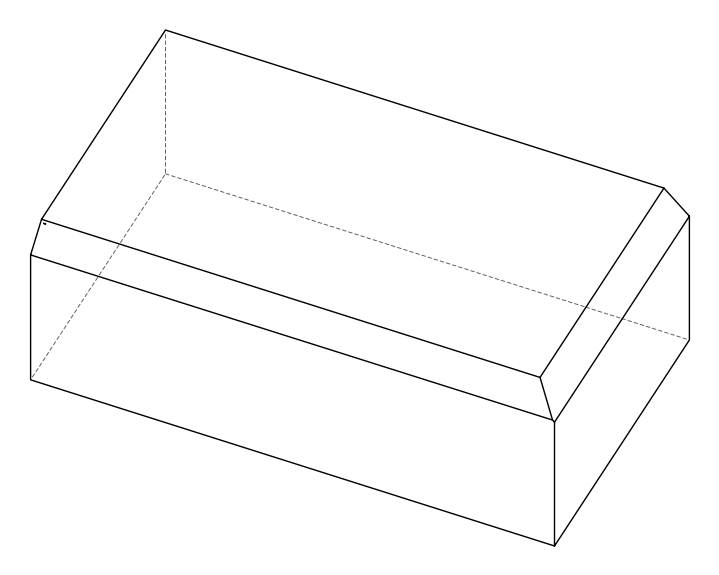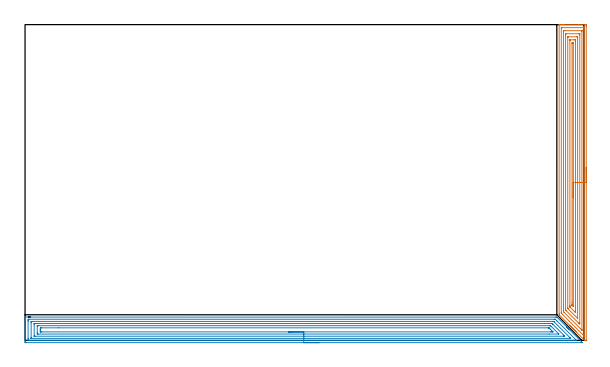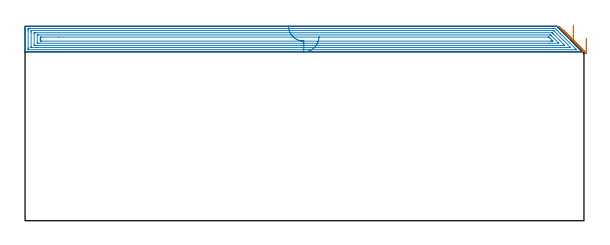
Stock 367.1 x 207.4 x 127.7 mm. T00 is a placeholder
(PLAN: 2 operations, 0 tool changes, 28.9 min)
(1 AREA_MILL | FG_CHAMFER_SURFACE | UGT0205_001 | 11.41 min | 32837 mm3)
(2 AREA_MILL_1 | FG_CHAMFER_SURFACE_1 | UGT0205_001 | 17.54 min | 50095 mm3)
(TOOL UGT0205_001 | Chamfer Mill 20 x 3 x 45 deg. | D20 FL50 Z2)
(OP 1 AREA_MILL)
G17 G21 G94 G90
T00 M6
G54
G17 G0 G90 X368.6 Y113.7 S1061 M3
G43 Z137.7 H0
Z119.9
G94 G1 Y113.662 Z119.028 F250.
Y113.548 Z118.164
Y113.359 Z117.312
Y113.097 Z116.48
Y112.763 Z115.674
Y112.36 Z114.9
Y111.891 Z114.164
Y111.36 Z113.472
Y110.771 Z112.829
Y110.128 Z112.24
Y109.436 Z111.708
Y108.7 Z111.24
Y107.926 Z110.837
Y107.12 Z110.503
Y106.288 Z110.241
Y105.436 Z110.052
Y104.572 Z109.938
Y103.7 Z109.9
Y0.161
X368.596 Y0.062 Z109.903
X368.592 Y0.01 Z109.906
X368.351 Y0. Z110.149
X367.662 Z110.837
X367.59 Y0.01 Z110.909
X362.083 Y5.516 Z116.415
X361.912 Y5.686 Z116.583
X361.744 Y5.855 Z116.754
X361.636 Y5.963 Z116.862
X361.469 Y6.128 Z117.025
X361.305 Y6.294 Z117.193
X361.19 Y6.409 Z117.308
X361.027 Y6.571 Z117.468
X360.867 Y6.732 Z117.631
X360.744 Y6.855 Z117.754
X360.585 Y7.013 Z117.91
X360.428 Y7.17 Z118.069
X360.297 Y7.302 Z118.2
X360.142 Y7.455 Z118.353
X359.99 Y7.609 Z118.508
X359.851 Y7.748 Z118.647
X359.7 Y7.898 Z118.795
X359.552 Y8.047 Z118.946
X359.405 Y8.194 Z119.093
X359.258 Y8.34 Z119.238
X359.121 Y8.478 Z119.377
X358.958 Y8.64 Z119.539
X358.815 Y8.782 Z119.68
X358.675 Y8.924 Z119.823
X358.512 Y9.087 Z119.986
X358.373 Y9.225 Z120.123
X358.236 Y9.362 Z120.261
X358.066 Y9.533 Z120.432
X357.931 Y9.667 Z120.565
X357.798 Y9.801 Z120.7
X350.926 Y16.674 Z127.573
X350.849 Y16.755 Z127.65
X350.805 Y16.805 Z127.691
X350.8 Y17.565 Z127.7
Y207.239
X350.803 Y207.392 Z127.688
X350.819 Y207.4 Z127.671
X351.158 Z127.342
X351.543 Z126.957
X352.181 Z126.314
X353.384 Z125.113
X353.95 Z124.544
X363.398 Z115.099
X367.821 Z110.676
X368.104 Y207.397 Z110.393
X368.592 Y207.391 Z109.906
X368.595 Y207.288 Z109.903
X368.599 Y206.793 Z109.901
X368.6 Y206.292 Z109.9
Y103.7
X367.186 Z111.314
Y3.285
X367.184 Y2.9 Z111.316
X367.183 Y2.877 Z111.317
X367.182 Y2.876 Z111.318
X367.176 Y2.879 Z111.324
X367.14 Y2.912 Z111.36
X367.096 Y2.954 Z111.404
X367.055 Y2.995 Z111.445
X353.065 Y16.984 Z125.435
X352.485 Y17.566 Z126.015
X352.29 Y17.768 Z126.21
X352.222 Y17.84 Z126.278
X352.22 Y17.889 Z126.28
X352.217 Y17.996 Z126.283
X352.214 Y18.425 Z126.286
Y18.459
X352.215 Y205.222 Z126.285
X352.216 Y205.33 Z126.284
X352.219 Y205.382 Z126.281
X352.22 Y205.387 Z126.28
X352.237 Y205.392 Z126.263
X352.288 Y205.395 Z126.212
X352.677 Y205.4 Z125.823
X366.831 Y205.399 Z111.669
X367.064 Y205.394 Z111.436
X367.169 Y205.39 Z111.331
X367.179 Y205.386 Z111.321
X367.181 Y205.369 Z111.319
X367.184 Y205.323 Z111.316
X367.185 Y205.229 Z111.315
X367.186 Y205.042 Z111.314
Y103.7
X365.772 Z112.728
X365.771 Y6.855 Z112.729
X365.77 Y6.764 Z112.73
X365.769 Y6.752 Z112.731
X365.767 Y6.748 Z112.733
X365.756 Y6.755 Z112.744
X365.646 Y6.855 Z112.854
X365.45 Y7.05 Z113.05
X364.751 Y7.748 Z113.749
X353.95 Y18.55 Z124.55
X353.753 Y18.753 Z124.747
X353.655 Y18.856 Z124.845
X353.635 Y18.882 Z124.865
X353.633 Y18.935 Z124.867
X353.631 Y19.027 Z124.869
X353.629 Y19.351 Z124.871
Y19.676
Y202.33
Y202.653
X353.634 Y203.222 Z124.866
X353.635 Y203.375 Z124.865
X353.782 Y203.392 Z124.718
X353.95 Y203.396 Z124.55
X354.659 Y203.4 Z123.841
X354.835 Z123.665
X365.45 Y203.399 Z113.05
X365.626 Y203.395 Z112.874
X365.742 Y203.39 Z112.758
X365.766 Y203.384 Z112.734
X365.767 Y203.369 Z112.733
X365.769 Y203.33 Z112.731
X365.771 Y203.222 Z112.729
X365.772 Y103.7 Z112.728
X364.357 Z114.143
Y11.529
X364.356 Y11.318 Z114.144
X364.35 Y10.643 Z114.15
X363.681 Y11.27 Z114.819
X363.631 Y11.318 Z114.869
X355.473 Y19.477 Z123.027
X355.219 Y19.736 Z123.281
X355.049 Y19.911 Z123.451
X355.047 Y19.949 Z123.453
X355.044 Y20.033 Z123.456
X355.043 Y20.244 Z123.457
Y20.926
Y200.545
X355.044 Y201.226 Z123.456
X355.047 Y201.324 Z123.453
X355.049 Y201.377 Z123.451
X355.085 Y201.39 Z123.415
X355.295 Y201.394 Z123.205
X355.719 Y201.4 Z122.781
X363.718 Z114.782
X364.114 Y201.395 Z114.386
X364.312 Y201.39 Z114.188
X364.351 Y201.386 Z114.149
X364.353 Y201.352 Z114.147
X364.355 Y201.295 Z114.145
X364.357 Y200.755 Z114.143
Y200.545
Y103.7
X362.943 Z115.557
Y14.741
X362.941 Y14.592 Z115.559
X362.938 Y14.494 Z115.562
X362.936 Y14.475 Z115.564
X362.927 Y14.48 Z115.573
X362.892 Y14.511 Z115.608
X362.796 Y14.603 Z115.704
X356.604 Y20.796 Z121.896
X356.521 Y20.883 Z121.979
X356.481 Y20.929 Z122.019
X356.464 Y20.951 Z122.036
X356.462 Y20.989 Z122.038
X356.459 Y21.137 Z122.041
X356.457 Y21.284 Z122.043
Y198.907
X356.459 Y199.056 Z122.041
X356.464 Y199.351 Z122.036
X356.471 Y199.391 Z122.029
X356.485 Y199.394 Z122.015
X356.525 Y199.397 Z121.975
X356.604 Y199.399 Z121.896
X356.854 Y199.4 Z121.646
X362.162 Z116.338
X362.796 Y199.396 Z115.704
X362.887 Y199.394 Z115.613
X362.936 Y199.39 Z115.564
X362.939 Y199.204 Z115.561
X362.942 Y198.908 Z115.558
X362.943 Y198.76 Z115.557
Y198.611
Y103.7
X361.529 Z116.971
Y19.351
X361.527 Y18.846 Z116.973
X361.524 Y18.459 Z116.976
X361.522 Y18.34 Z116.978
X361.394 Y18.459 Z117.106
X361.027 Y18.822 Z117.473
X358.097 Y21.751 Z120.403
X357.959 Y21.892 Z120.541
X357.891 Y21.965 Z120.609
X357.878 Y21.982 Z120.622
X357.875 Y21.996 Z120.625
X357.873 Y22.029 Z120.627
X357.871 Y22.535 Z120.629
Y22.922
X357.872 Y197.228 Z120.628
X357.874 Y197.354 Z120.626
X357.876 Y197.384 Z120.624
X357.878 Y197.39 Z120.622
X357.892 Y197.393 Z120.608
X357.953 Y197.399 Z120.547
X360.605 Y197.4 Z117.895
X361.027 Y197.399 Z117.473
X361.494 Y197.396 Z117.006
X361.519 Y197.39 Z116.981
X361.522 Y197.367 Z116.978
X361.526 Y196.974 Z116.974
X361.529 Y196.468 Z116.971
Y196.082
Y103.7
X360.115 Z118.385
Y22.922
X360.113 Y22.506 Z118.387
X360.11 Y22.299 Z118.39
X360.108 Y22.212 Z118.392
X360.045 Y22.264 Z118.455
X359.378 Y22.922 Z119.122
X359.319 Y22.986 Z119.181
X359.297 Y23.012 Z119.203
X359.292 Y23.055 Z119.208
X359.289 Y23.159 Z119.211
X359.287 Y23.368 Z119.213
X359.285 Y23.786 Z119.215
Y24.679
X359.286 Y195.161 Z119.214
Y195.189
X359.292 Y195.389 Z119.208
X359.491 Y195.396 Z119.009
X359.596 Y195.398 Z118.904
X359.934 Y195.399 Z118.566
X360.038 Y195.396 Z118.462
X360.056 Y195.393 Z118.444
X360.108 Y195.379 Z118.392
X360.114 Y195.218 Z118.386
Y195.189
X360.115 Y103.7 Z118.385
Y102.828 Z118.423
Y101.963 Z118.537
Y101.112 Z118.726
Y100.28 Z118.988
Y99.474 Z119.322
Y98.7 Z119.725
Y97.964 Z120.194
Y97.272 Z120.725
Y96.629 Z121.314
Y96.04 Z121.957
Y95.508 Z122.65
Y95.04 Z123.385
Y94.637 Z124.159
Y94.303 Z124.965
Y94.041 Z125.797
Y93.852 Z126.649
Y93.738 Z127.514
Y93.7 Z128.385
G0 Z137.7
M5
M2
(OP 2 AREA_MILL_1)
G17 G21 G94 G90
T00 M6
G54
G17 G0 G90 X193.05 Y-1.5 S1061 M3
G43 Z137.7 H0
Z120.9
G94 G1 X193.012 Z120.028 F250.
X192.898 Z119.164
X192.709 Z118.312
X192.447 Z117.48
X192.113 Z116.674
X191.71 Z115.9
X191.241 Z115.164
X190.71 Z114.472
X190.121 Z113.829
X189.478 Z113.24
X188.786 Z112.709
X188.05 Z112.24
X187.276 Z111.837
X186.47 Z111.503
X185.638 Z111.241
X184.786 Z111.052
X183.922 Z110.938
X183.05 Z110.9
X0.63
X0.167 Y-1.496 Z110.902
X0.01 Y-1.492 Z110.906
X0.004 Y-1.039 Z111.358
X0. Y-0.417 Z111.98
Y12.193 Z124.587
Y13.596 Z125.992
Y13.957 Z126.352
Y14.679 Z127.079
Y14.923 Z127.323
X0.006 Y15.292 Z127.683
X0.008 Y15.297 Z127.688
X0.183 Y15.3 Z127.7
X348.48
X349.296 Y15.294 Z127.692
X349.319 Y15.281 Z127.681
X355.497 Y9.105 Z121.501
X355.633 Y8.968 Z121.365
X355.797 Y8.804 Z121.202
X355.938 Y8.664 Z121.06
X356.081 Y8.52 Z120.918
X356.232 Y8.369 Z120.767
X356.379 Y8.223 Z120.619
X356.528 Y8.073 Z120.471
X356.667 Y7.934 Z120.331
X356.82 Y7.782 Z120.177
X356.975 Y7.626 Z120.024
X357.102 Y7.499 Z119.896
X357.261 Y7.341 Z119.736
X357.422 Y7.179 Z119.577
X357.643 Y6.957 Z119.357
X365.641 Y-1.039 Z111.358
X366.079 Y-1.48 Z110.919
X366.088 Y-1.492 Z110.907
X366.077 Y-1.497 Z110.902
X366.066 Y-1.5 Z110.9
X183.05
Y-0.086 Z112.314
X2.419 Y-0.085 Z112.315
X2.345
X2.039 Y-0.079 Z112.321
X2.01 Y0.021 Z112.421
X2.003 Y0.253 Z112.653
X2.001 Y0.725 Z113.125
X2. Y1.138 Z113.538
Y12.605 Z125.005
X2.002 Y13.075 Z125.475
X2.005 Y13.483 Z125.883
X2.017 Y13.879 Z126.279
X2.419 Y13.885 Z126.285
X2.491
X347.585
X347.659
X348.068 Y13.879 Z126.279
X348.272 Y13.866 Z126.266
X348.48 Y13.666 Z126.066
X349.075 Y13.075 Z125.475
X349.374 Y12.776 Z125.176
X361.425 Y0.725 Z113.125
X361.893 Y0.254 Z112.654
X362.12 Y0.018 Z112.418
X362.193 Y-0.079 Z112.321
X361.893 Y-0.084 Z112.316
X361.82 Y-0.085 Z112.315
X183.05 Y-0.086 Z112.314
Y1.328 Z113.728
X4.113 Y1.329 Z113.729
X4.038 Y1.33 Z113.73
X4.015 Y1.332 Z113.732
X4.01 Y1.334 Z113.734
X4.007 Y1.345 Z113.745
X4.003 Y1.403 Z113.803
X4.001 Y1.607 Z114.007
X4. Y1.811 Z114.211
Y11.515 Z123.915
X4.002 Y12.193 Z124.593
X4.004 Y12.393 Z124.793
X4.01 Y12.459 Z124.859
X4.067 Y12.465 Z124.865
X4.207 Y12.467 Z124.867
X4.819 Y12.471 Z124.871
X346.691
X346.974 Y12.469 Z124.869
X347.162 Y12.466 Z124.866
X347.225 Y12.464 Z124.864
X347.25 Y12.443 Z124.843
X347.303 Y12.393 Z124.793
X347.508 Y12.193 Z124.593
X347.585 Y12.115 Z124.515
X358.092 Y1.607 Z114.007
X358.316 Y1.381 Z113.781
X358.353 Y1.336 Z113.736
X358.351 Y1.335 Z113.735
X358.316 Y1.333 Z113.733
X357.704 Y1.329 Z113.729
X183.05 Y1.328 Z113.728
Y2.743 Z115.143
X6.633
X6.139 Y2.746 Z115.146
X6.027 Y2.748 Z115.148
X6.01 Y2.749 Z115.149
X6.007 Y2.77 Z115.17
X6.003 Y2.824 Z115.224
X6.001 Y2.932 Z115.332
X6. Y10.424 Z122.824
X6.002 Y10.867 Z123.267
X6.004 Y10.977 Z123.377
X6.009 Y11.031 Z123.431
X6.012 Y11.05 Z123.45
X6.041 Y11.052 Z123.452
X6.254 Y11.055 Z123.455
X6.89 Y11.057 Z123.457
X7.146
X346.054
X346.133 Y11.055 Z123.455
X346.172 Y11.053 Z123.453
X346.187 Y11.051 Z123.451
X346.268 Y10.974 Z123.374
X346.555 Y10.695 Z123.095
X346.691 Y10.56 Z122.96
X346.823 Y10.428 Z122.828
X353.879 Y3.372 Z115.772
X354.475 Y2.75 Z115.15
X353.845 Y2.745 Z115.145
X353.587 Y2.743 Z115.143
X183.05
Y4.157 Z116.557
X8.58
X8.384 Y4.159 Z116.559
X8.01 Y4.165 Z116.565
X8.008 Y4.254 Z116.654
X8. Y4.922 Z117.322
X8.001 Y9.332 Z121.732
X8.006 Y9.546 Z121.946
X8.01 Y9.623 Z122.023
X8.286 Y9.636 Z122.036
X8.482 Y9.641 Z122.041
X8.58 Y9.643 Z122.043
X344.805
X344.903 Y9.641 Z122.041
X345. Y9.637 Z122.037
X345.163 Y9.627 Z122.027
X345.248 Y9.546 Z121.946
X345.797 Y9.004 Z121.404
X350.268 Y4.533 Z116.933
X350.542 Y4.254 Z116.654
X350.621 Y4.168 Z116.568
X350.464 Y4.161 Z116.561
X350.365 Y4.158 Z116.558
X344.271 Y4.157 Z116.557
X183.05
Y5.571 Z117.971
X10.919
X10.466 Y5.572 Z117.972
X10.021 Y5.575 Z117.975
X10.01 Y5.578 Z117.978
X10.004 Y5.592 Z117.992
X10.001 Y6.018 Z118.418
X10. Y6.478 Z118.878
Y6.9 Z119.3
X10.002 Y7.358 Z119.758
X10.01 Y7.782 Z120.182
X10.021 Y8.222 Z120.622
X10.466 Y8.225 Z120.625
X10.909 Y8.228 Z120.628
X22.156 Y8.229 Z120.629
X343.556 Y8.228 Z120.628
X344.009 Y8.226 Z120.626
X344.073 Y8.225 Z120.625
X344.108 Y8.222 Z120.622
X344.143 Y8.197 Z120.597
X344.287 Y8.059 Z120.459
X344.569 Y7.782 Z120.182
X344.903 Y7.449 Z119.849
X345.797 Y6.555 Z118.955
X346.332 Y6.018 Z118.418
X346.691 Y5.654 Z118.054
X346.757 Y5.578 Z117.978
X346.691 Y5.577 Z117.977
X346.248 Y5.573 Z117.973
X345.797 Y5.571 Z117.971
X345.356
X183.05
X182.178 Z118.009
X181.313 Z118.123
X180.462 Z118.312
X179.63 Z118.574
X178.824 Z118.908
X178.05 Z119.311
X177.314 Z119.78
X176.622 Z120.311
X175.979 Z120.9
X175.39 Z121.543
X174.858 Z122.235
X174.39 Z122.971
X173.987 Z123.745
X173.653 Z124.551
X173.391 Z125.383
X173.202 Z126.235
X173.088 Z127.1
X173.05 Z127.971
G0 Z137.7
M5
M2
